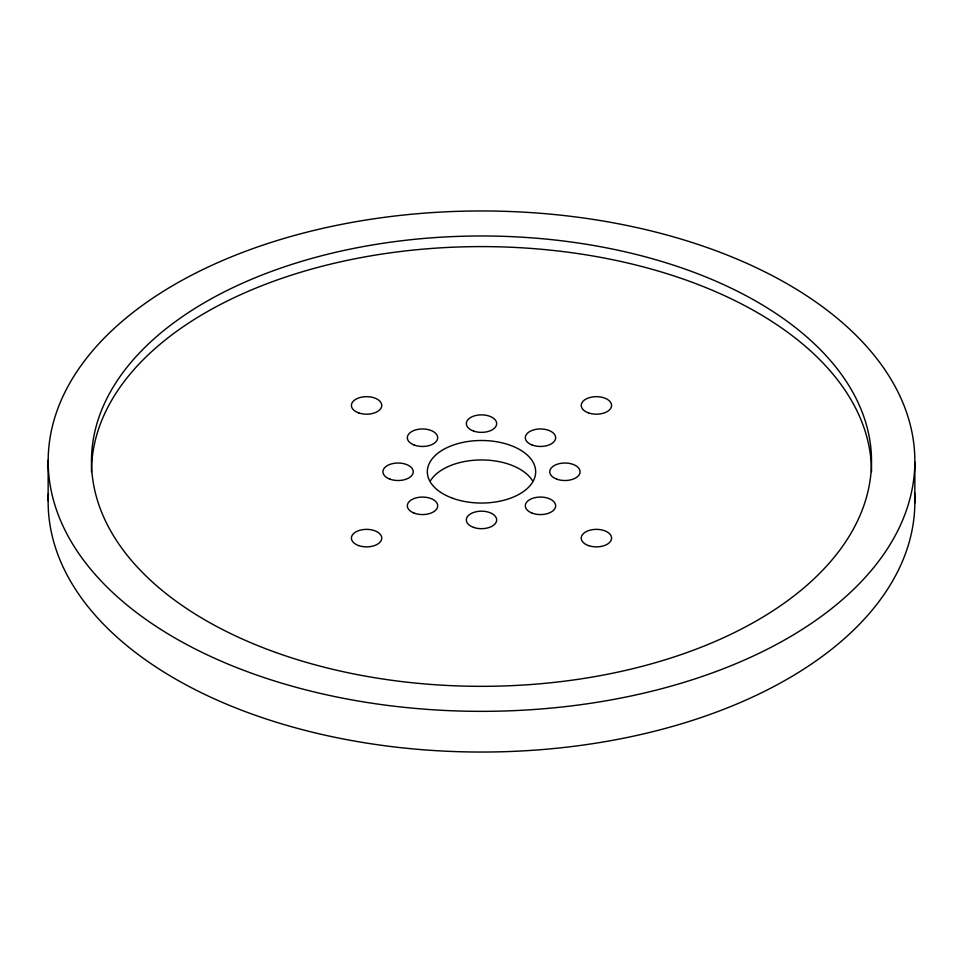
<?xml version="1.0" encoding="UTF-8"?>
<svg xmlns="http://www.w3.org/2000/svg" width="963" height="963" viewBox="0 0 963 963"><rect width="100%" height="100%" fill="white"/><g stroke="black" fill="none" stroke-linecap="round" stroke-linejoin="round"><path stroke-width="1.44" d="M914.85 462.156A433.35 250.199 0 0 1 263.332 677.326A433.35 250.199 0 0 1 266.318 243.988A433.35 250.199 0 0 1 914.85 462.156L914.85 502.842M48.15 460.158L48.15 500.844M91.485 471.774A390.015 225.173 0 0 1 481.5 246.6A390.015 225.173 0 0 1 871.515 471.774M430.533 480.633A54.169 31.273 0 0 1 481.5 459.953A54.169 31.273 0 0 1 532.467 480.633M914.573 492.839A433.35 250.199 0 0 1 482.246 752.043A433.35 250.199 0 0 1 48.379 493.706M452.959 498.353A54.169 31.273 0 0 0 535.645 472.749A54.169 31.273 0 0 0 455.908 444.208A54.169 31.273 0 0 0 452.959 498.353M532.142 445.026A15.167 8.751 0 0 0 555.627 438.237A15.167 8.751 0 0 0 533.695 429.883A15.167 8.751 0 0 0 532.142 445.026M556.975 479.225A15.167 8.751 0 0 0 580.087 472.014A15.167 8.751 0 0 0 557.709 464.07A15.167 8.751 0 0 0 556.975 479.225M532.142 513.135A15.167 8.751 0 0 0 555.627 506.345A15.167 8.751 0 0 0 533.695 497.991A15.167 8.751 0 0 0 532.142 513.135M473.555 527.387A15.167 8.751 0 0 0 496.667 520.176A15.167 8.751 0 0 0 474.29 512.232A15.167 8.751 0 0 0 473.555 527.387M414.162 513.135A15.167 8.751 0 0 0 437.659 506.345A15.167 8.751 0 0 0 415.715 497.991A15.167 8.751 0 0 0 414.162 513.135M390.135 479.225A15.167 8.751 0 0 0 413.235 472.014A15.167 8.751 0 0 0 390.87 464.07A15.167 8.751 0 0 0 390.135 479.225M414.162 445.026A15.167 8.751 0 0 0 437.659 438.237A15.167 8.751 0 0 0 415.715 429.883A15.167 8.751 0 0 0 414.162 445.026M473.555 431.063A15.167 8.751 0 0 0 496.667 423.852A15.167 8.751 0 0 0 474.29 415.908A15.167 8.751 0 0 0 473.555 431.063M588.537 545.6A15.167 8.751 0 0 0 611.577 538.305A15.167 8.751 0 0 0 589.115 530.432A15.167 8.751 0 0 0 588.537 545.6M588.537 412.91A15.167 8.751 0 0 0 611.577 405.616A15.167 8.751 0 0 0 589.115 397.743A15.167 8.751 0 0 0 588.537 412.91M358.718 412.91A15.167 8.751 0 0 0 381.757 405.616A15.167 8.751 0 0 0 359.295 397.743A15.167 8.751 0 0 0 358.718 412.91M358.718 545.6A15.167 8.751 0 0 0 381.757 538.305A15.167 8.751 0 0 0 359.295 530.432A15.167 8.751 0 0 0 358.718 545.6M275.972 652.529A390.015 225.173 0 0 0 871.322 468.223A390.015 225.173 0 0 0 297.194 262.706A390.015 225.173 0 0 0 275.972 652.529"/></g></svg>
